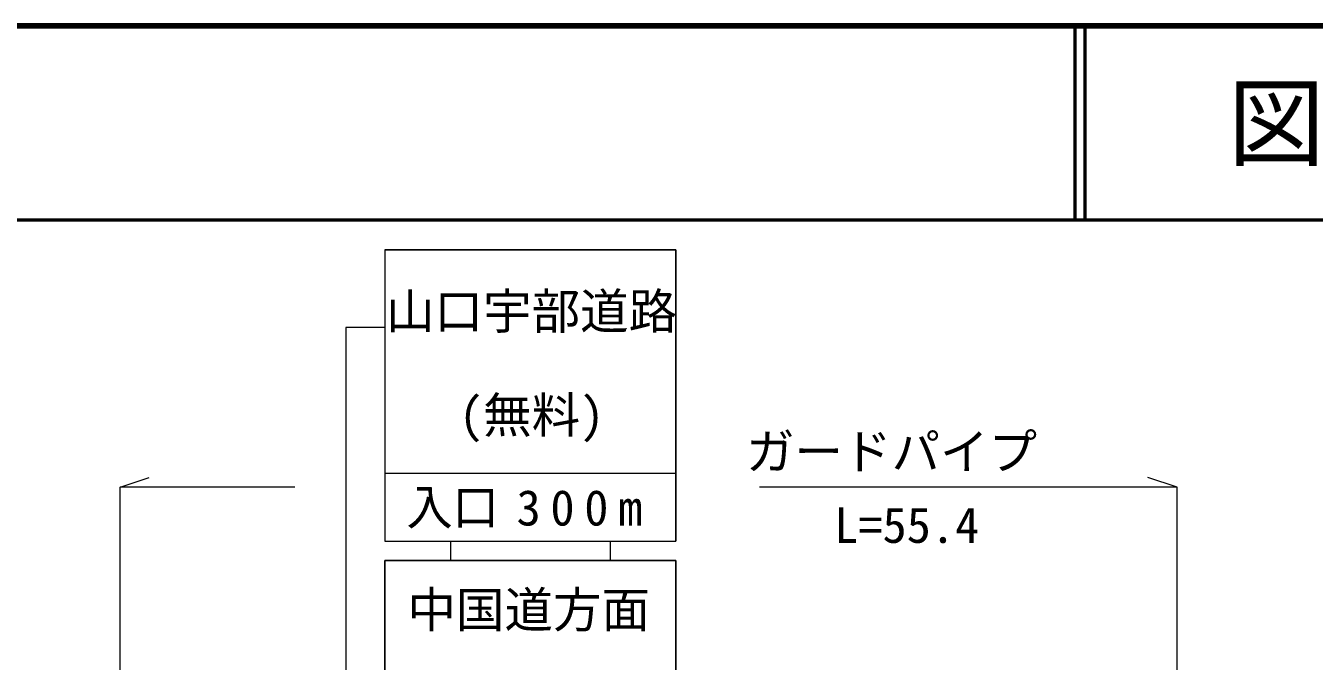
# Model space of a CAD drawing. Units: millimetres, scale not verified. Extents: x 40000 to 680000, y 20000 to 380000.
# Drawn here: x 454668 to 521080, y 347279 to 380000 of the extents above; entities that cross this region are included whole.
import ezdxf
from ezdxf.enums import TextEntityAlignment as Align

# ---------------------------------------------------------------- set-up
doc = ezdxf.new("R2010")
doc.units = ezdxf.units.MM
doc.header["$LTSCALE"] = 1000
for name, color, linetype, lineweight in [('M-STR-HTXT', 7, 'Continuous', 13), ('M-STR-STRC', 7, 'Continuous', 13), ('M-TTL', 2, 'Continuous', 140), ('M-TTL-LINE', 7, 'Continuous', 50)]:
    doc.layers.add(name, color=color, linetype=linetype, lineweight=lineweight)
doc.layers.add('M-TTL-TXT', color=7, linetype='Continuous')
doc.styles.add('ＭＳ ゴシック', font='')
doc.styles.get('ＭＳ ゴシック').set_extended_font_data('MS Gothic')

msp = doc.modelspace()

# ---------------------------------------------------------------- linework, layer by layer
at = {"layer": 'M-STR-HTXT'}
for p, q in [((459530, 356244), (461030, 356744)), ((514009, 356244), (512509, 356744)), ((468537, 356244), (459530, 356244)), ((459530, 344412), (459530, 356244)), ((514009, 356244), (492494, 356244)), ((514009, 344302), (514009, 356244))]:
    msp.add_line(p, q, dxfattribs=at)
at = {"layer": 'M-STR-STRC'}
for p, q in [((473173, 368462), (473173, 353462)), ((473173, 368462), (488173, 368462)), ((488173, 368462), (488173, 353462)), ((473173, 364462), (471172, 364462)), ((471172, 364462), (471173, 342119)), ((473173, 356962), (488173, 356962)), ((476554, 353462), (476554, 352462)), ((484791, 353462), (484791, 352462))]:
    msp.add_line(p, q, dxfattribs=at)
for points in [[(473173, 353462), (488173, 353462), (488173, 368462), (473173, 368462)], [(473173, 342462), (473173, 352462), (488173, 352462), (488173, 342462)], [(473173, 352462), (473173, 342462), (488173, 342462), (488173, 352462)]]:
    msp.add_lwpolyline(points, close=True, dxfattribs=at)
at = {"layer": 'M-TTL'}
msp.add_line((680000, 380000), (40000, 380000), dxfattribs=at)
at = {"layer": 'M-TTL-LINE'}
for p, q in [((508747, 380000), (508747, 370000)), ((509247, 380000), (509247, 370000)), ((40000, 370000), (680000, 370000))]:
    msp.add_line(p, q, dxfattribs=at)

# ---------------------------------------------------------------- texts
at = {"layer": 'M-STR-HTXT', "style": 'ＭＳ ゴシック'}
for s, p in [('ガードパイプ', (499292, 358076)), ('L=55.4', (500073, 354288))]:
    msp.add_text(s, height=1833, dxfattribs=at).set_placement(p, align=Align.MIDDLE_CENTER)
at = {"layer": 'M-STR-STRC', "style": 'ＭＳ ゴシック'}
for s, p in [('山口宇部道路', (480738, 365304)), ('(無料)', (480743, 359952)), ('中国道方面', (480591, 349931))]:
    msp.add_text(s, height=1833, dxfattribs=at).set_placement(p, align=Align.MIDDLE_CENTER)
at = {"layer": 'M-STR-STRC', "style": 'ＭＳ ゴシック', "width": 0.95}
msp.add_text('入口', height=1833, dxfattribs=at).set_placement((476668, 355218), align=Align.MIDDLE_CENTER)
at = {"layer": 'M-STR-STRC', "insert": (483454, 355166), "char_height": 1833, "attachment_point": 5, "style": 'ＭＳ ゴシック'}
msp.add_mtext('\\T1.4;300m', dxfattribs=at)
at = {"layer": 'M-TTL-TXT', "style": 'ＭＳ ゴシック'}
msp.add_text('図面番号', height=3666, dxfattribs=at).set_placement((526622, 375000), align=Align.MIDDLE_CENTER)

doc.saveas('drawing.dxf')
